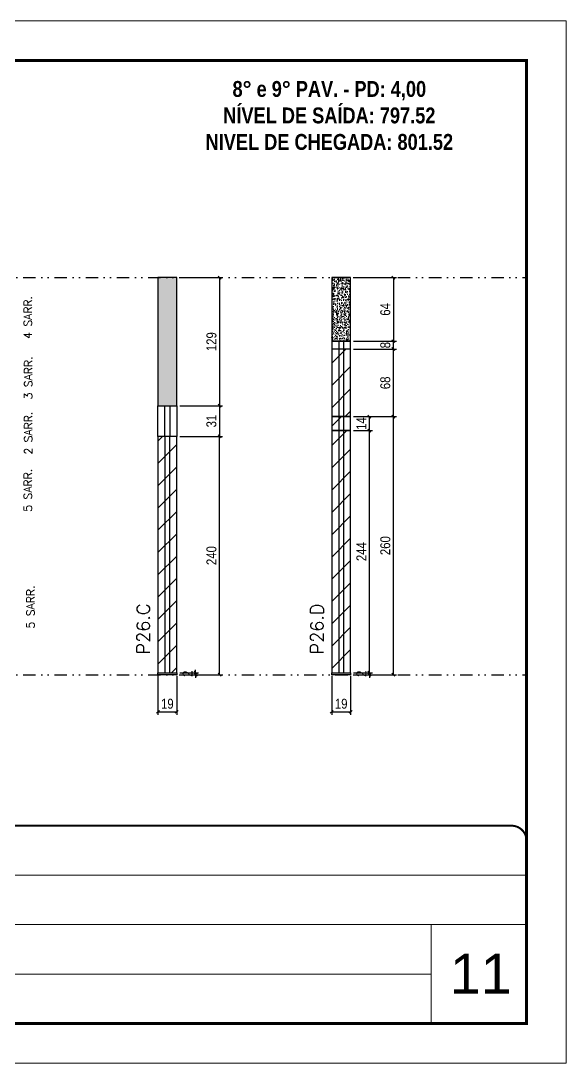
# Model space of a CAD drawing. Extents: x 28748 to 35002, y 14885 to 43501.
# Drawn here: x 32867 to 33417, y 40154 to 41204 of the extents above; entities that cross this region are included whole.
import ezdxf

# ---------------------------------------------------------------- set-up
doc = ezdxf.new("R2010")
doc.units = 0
for name, pattern in [('CONTINUO', [0]), ('DASHED', [0.75, 0.5, -0.25]), ('DIVIDE2', [0.625, 0.25, -0.125, 0, -0.125, 0, -0.125])]:
    doc.linetypes.add(name, pattern=pattern)
for name, color, linetype, lineweight in [('CARIMBO', 255, 'Continuous', 9), ('Folhas', 255, 'Continuous', 9), ('Hachura', 251, 'Continuous', 9), ('SARRAFO DE PRESSAO', 251, 'DASHED', 9), ('Texto Seção', 7, 'Continuous', 15)]:
    doc.layers.add(name, color=color, linetype=linetype, lineweight=lineweight)
for name, color, linetype in [('COTA', 241, 'Continuous'), ('NOMENCLATURA', 7, 'Continuous'), ('Nível', 160, 'Continuous'), ('Painéis', 200, 'Continuous'), ('SARR_2.2x7', 40, 'Continuous')]:
    doc.layers.add(name, color=color, linetype=linetype)
doc.styles.add('ARIAL', font='arial.ttf')
doc.styles.add('COTA TECNICA', font='techl___.ttf', dxfattribs={"height": 10})
doc.styles.add('COTA TECNICA-50', font='techl___.ttf', dxfattribs={"height": 10})
doc.styles.add('REGUA-120', font='ROMANS.shx', dxfattribs={"height": 15})
doc.styles.add('ROMANC', font='techb___.ttf', dxfattribs={"height": 2.5})
doc.styles.add('ROMANS', font='romans.shx')
doc.dimstyles.new('COTA PAINEL-50', dxfattribs={"dimtxt": 10, "dimasz": 3, "dimexe": 3, "dimexo": 3, "dimgap": 3, "dimtad": 1, "dimdec": 1, "dimzin": 12, "dimdsep": 46, "dimtxsty": 'COTA TECNICA-50', "dimblk1": 'OBLIQUE', "dimblk2": 'OBLIQUE', "dimsah": 1, "dimcen": 0.9, "dimclrd": 4, "dimclre": 4, "dimclrt": 240, "dimadec": 1, "dimazin": 3, "dimtfac": 1, "dimtdec": 1, "dimtmove": 0, "dimatfit": 3, "dimfxl": 1, "dimtolj": 1, "dimtzin": 12, "dimarcsym": 0})
doc.dimstyles.new('PAINEL', dxfattribs={"dimtxt": 10, "dimasz": 3, "dimexe": 3, "dimexo": 3, "dimgap": 3, "dimtad": 1, "dimdec": 1, "dimzin": 12, "dimdsep": 46, "dimtxsty": 'COTA TECNICA', "dimblk1": 'OBLIQUE', "dimblk2": 'OBLIQUE', "dimsah": 1, "dimcen": 0.9, "dimclrd": 4, "dimclre": 4, "dimclrt": 240, "dimadec": 1, "dimazin": 3, "dimtfac": 1, "dimtdec": 1, "dimtmove": 0, "dimatfit": 3, "dimfxl": 1, "dimtolj": 1, "dimtzin": 12, "dimarcsym": 0})
pattern_1 = [(45, (-100272.658, 8260.539), (-11.2253202, 11.2253202), [])]

# ---------------------------------------------------------------- blocks, each defined once
blk = doc.blocks.new('9999999999')
at = {"color": 30, "linetype": 'CONTINUO'}
for p, q in [((98564.6, 34379.6), (99584, 34379.6)), ((98564.6, 34329.8), (99488, 34329.8)), ((99584, 34329.8), (99488, 34329.8)), ((99488, 34329.8), (99488, 34230.2)), ((98564.6, 34280), (99488, 34280))]:
    blk.add_line(p, q, dxfattribs=at)
at = {"color": 30, "linetype": 'CONTINUO', "const_width": 2}
blk.add_lwpolyline([(99584, 34230.2), (99584, 34414.4, 0.414214), (99569, 34429.4), (98229, 34429.4, 0.414214), (98214, 34414.4), (98214, 34245.2, 0.414214), (98229, 34230.2), (99584, 34230.2)], format="xyb", dxfattribs=at)
at = {"layer": 'Folhas'}
blk.add_lwpolyline([(98139, 34190.2), (99624, 34190.2), (99624, 35240.2), (98139, 35240.2)], close=True, dxfattribs=at)
at = {"layer": 'Folhas', "color": 30, "const_width": 3}
blk.add_lwpolyline([(98214, 34230.2), (99584, 34230.2), (99584, 35200.2), (98214, 35200.2)], close=True, dxfattribs=at)
blk = doc.blocks.new('_Oblique')
at = {"color": 0, "linetype": 'ByBlock', "lineweight": -2}
blk.add_line((-0.5, -0.5), (0.5, 0.5), dxfattribs=at)
blk = doc.blocks.new('*D236')
at = {"layer": 'COTA', "color": 4, "lineweight": -2, "transparency": 16777216}
for p, q in [((33005.4, 40543.9), (33005.4, 40504.5)), ((33024.4, 40543.9), (33024.4, 40504.5)), ((33005.4, 40507.5), (33024.4, 40507.5))]:
    blk.add_line(p, q, dxfattribs=at)
at = {"layer": 'Defpoints', "color": 0, "transparency": 16777216}
for p in [(33005.4, 40546.9), (33024.4, 40546.9), (33024.4, 40507.5)]:
    blk.add_point(p, dxfattribs=at)
at = {"layer": 'COTA', "color": 4, "lineweight": -2, "transparency": 16777216, "xscale": 3, "yscale": 3, "zscale": 3, "rotation": 180}
blk.add_blockref('_Oblique', (33005.4, 40507.5), dxfattribs=at)
at = {"layer": 'COTA', "color": 4, "lineweight": -2, "transparency": 16777216, "xscale": 3, "yscale": 3, "zscale": 3}
blk.add_blockref('_Oblique', (33024.4, 40507.5), dxfattribs=at)
at = {"layer": 'COTA', "color": 240, "transparency": 16777216, "insert": (33014.9, 40515.6), "char_height": 10, "attachment_point": 5, "style": 'COTA TECNICA'}
blk.add_mtext('\\A1;19', dxfattribs=at)
blk = doc.blocks.new('*D237')
at = {"layer": 'COTA', "color": 4, "lineweight": -2, "transparency": 16777216}
for p, q in [((33027.4, 40784.9), (33070.5, 40784.9)), ((33067.5, 40544.9), (33067.5, 40784.9)), ((33027.4, 40544.9), (33070.5, 40544.9))]:
    blk.add_line(p, q, dxfattribs=at)
at = {"layer": 'Defpoints', "color": 0, "transparency": 16777216}
for p in [(33024.4, 40784.9), (33067.5, 40784.9), (33024.4, 40544.9)]:
    blk.add_point(p, dxfattribs=at)
at = {"layer": 'COTA', "color": 4, "lineweight": -2, "transparency": 16777216, "xscale": 3, "yscale": 3, "zscale": 3}
for p, rotation in [((33067.5, 40784.9), 90), ((33067.5, 40544.9), 270)]:
    blk.add_blockref('_Oblique', p, dxfattribs=dict(at, rotation=rotation))
at = {"layer": 'COTA', "color": 240, "transparency": 16777216, "insert": (33059.4, 40664.9), "char_height": 10, "attachment_point": 5, "rotation": 90, "style": 'COTA TECNICA'}
blk.add_mtext('\\A1;240', dxfattribs=at)
blk = doc.blocks.new('*D238')
at = {"layer": 'COTA', "color": 4, "lineweight": -2, "transparency": 16777216}
for p, q in [((33027.4, 40546.9), (33046.3, 40546.9)), ((33027.4, 40544.9), (33046.3, 40544.9)), ((33043.3, 40546.9), (33043.3, 40549.9)), ((33043.3, 40544.9), (33043.3, 40546.9)), ((33043.3, 40544.9), (33043.3, 40541.9))]:
    blk.add_line(p, q, dxfattribs=at)
at = {"layer": 'Defpoints', "color": 0, "transparency": 16777216}
for p in [(33024.4, 40546.9), (33024.4, 40544.9), (33043.3, 40546.9)]:
    blk.add_point(p, dxfattribs=at)
at = {"layer": 'COTA', "color": 4, "lineweight": -2, "transparency": 16777216, "xscale": 3, "yscale": 3, "zscale": 3}
for p, rotation in [((33043.3, 40546.9), 270), ((33043.3, 40544.9), 90)]:
    blk.add_blockref('_Oblique', p, dxfattribs=dict(at, rotation=rotation))
at = {"layer": 'COTA', "color": 240, "transparency": 16777216, "insert": (33035.3, 40545.9), "char_height": 10, "attachment_point": 5, "rotation": 90, "style": 'COTA TECNICA-50'}
blk.add_mtext('\\A1;2', dxfattribs=at)
blk = doc.blocks.new('*D1455')
at = {"layer": 'COTA', "color": 4, "linetype": 'ByBlock', "lineweight": -2, "transparency": 16777216}
for p, q in [((33027.4, 40944.9), (33070.5, 40944.9)), ((33067.5, 40944.9), (33067.5, 40815.9)), ((33027.4, 40815.9), (33070.5, 40815.9))]:
    blk.add_line(p, q, dxfattribs=at)
at = {"layer": 'Defpoints', "color": 0, "linetype": 'ByBlock', "transparency": 16777216}
for p in [(33024.4, 40944.9), (33024.4, 40815.9), (33067.5, 40815.9)]:
    blk.add_point(p, dxfattribs=at)
at = {"layer": 'COTA', "color": 4, "linetype": 'ByBlock', "lineweight": -2, "transparency": 16777216, "xscale": 3, "yscale": 3, "zscale": 3}
for p, rotation in [((33067.5, 40944.9), 90), ((33067.5, 40815.9), 270)]:
    blk.add_blockref('_Oblique', p, dxfattribs=dict(at, rotation=rotation))
at = {"layer": 'COTA', "color": 240, "linetype": 'ByBlock', "transparency": 16777216, "insert": (33059.4, 40880.4), "char_height": 10, "attachment_point": 5, "rotation": 90, "style": 'COTA TECNICA'}
blk.add_mtext('\\A1;129', dxfattribs=at)
blk = doc.blocks.new('*D239')
at = {"layer": 'COTA', "color": 4, "lineweight": -2, "transparency": 16777216}
for p, q in [((33180.6, 40543.9), (33180.6, 40504.5)), ((33199.6, 40543.9), (33199.6, 40504.5)), ((33180.6, 40507.5), (33199.6, 40507.5))]:
    blk.add_line(p, q, dxfattribs=at)
at = {"layer": 'Defpoints', "color": 0, "transparency": 16777216}
for p in [(33180.6, 40546.9), (33199.6, 40546.9), (33199.6, 40507.5)]:
    blk.add_point(p, dxfattribs=at)
at = {"layer": 'COTA', "color": 4, "lineweight": -2, "transparency": 16777216, "xscale": 3, "yscale": 3, "zscale": 3, "rotation": 180}
blk.add_blockref('_Oblique', (33180.6, 40507.5), dxfattribs=at)
at = {"layer": 'COTA', "color": 4, "lineweight": -2, "transparency": 16777216, "xscale": 3, "yscale": 3, "zscale": 3}
blk.add_blockref('_Oblique', (33199.6, 40507.5), dxfattribs=at)
at = {"layer": 'COTA', "color": 240, "transparency": 16777216, "insert": (33190.1, 40515.6), "char_height": 10, "attachment_point": 5, "style": 'COTA TECNICA'}
blk.add_mtext('\\A1;19', dxfattribs=at)
blk = doc.blocks.new('*D240')
at = {"layer": 'COTA', "color": 4, "lineweight": -2, "transparency": 16777216}
for p, q in [((33202.6, 40804.9), (33245.7, 40804.9)), ((33242.7, 40544.9), (33242.7, 40804.9)), ((33202.6, 40544.9), (33245.7, 40544.9))]:
    blk.add_line(p, q, dxfattribs=at)
at = {"layer": 'Defpoints', "color": 0, "transparency": 16777216}
for p in [(33199.6, 40804.9), (33242.7, 40804.9), (33199.6, 40544.9)]:
    blk.add_point(p, dxfattribs=at)
at = {"layer": 'COTA', "color": 4, "lineweight": -2, "transparency": 16777216, "xscale": 3, "yscale": 3, "zscale": 3}
for p, rotation in [((33242.7, 40804.9), 90), ((33242.7, 40544.9), 270)]:
    blk.add_blockref('_Oblique', p, dxfattribs=dict(at, rotation=rotation))
at = {"layer": 'COTA', "color": 240, "transparency": 16777216, "insert": (33234.6, 40674.9), "char_height": 10, "attachment_point": 5, "rotation": 90, "style": 'COTA TECNICA'}
blk.add_mtext('\\A1;260', dxfattribs=at)
blk = doc.blocks.new('*D241')
at = {"layer": 'COTA', "color": 4, "lineweight": -2, "transparency": 16777216}
for p, q in [((33202.6, 40546.9), (33221.5, 40546.9)), ((33202.6, 40544.9), (33221.5, 40544.9)), ((33218.5, 40546.9), (33218.5, 40549.9)), ((33218.5, 40544.9), (33218.5, 40546.9)), ((33218.5, 40544.9), (33218.5, 40541.9))]:
    blk.add_line(p, q, dxfattribs=at)
at = {"layer": 'Defpoints', "color": 0, "transparency": 16777216}
for p in [(33199.6, 40546.9), (33199.6, 40544.9), (33218.5, 40546.9)]:
    blk.add_point(p, dxfattribs=at)
at = {"layer": 'COTA', "color": 4, "lineweight": -2, "transparency": 16777216, "xscale": 3, "yscale": 3, "zscale": 3}
for p, rotation in [((33218.5, 40546.9), 270), ((33218.5, 40544.9), 90)]:
    blk.add_blockref('_Oblique', p, dxfattribs=dict(at, rotation=rotation))
at = {"layer": 'COTA', "color": 240, "transparency": 16777216, "insert": (33210.5, 40545.9), "char_height": 10, "attachment_point": 5, "rotation": 90, "style": 'COTA TECNICA-50'}
blk.add_mtext('\\A1;2', dxfattribs=at)
blk = doc.blocks.new('*D1456')
at = {"layer": 'COTA', "color": 4, "linetype": 'ByBlock', "lineweight": -2, "transparency": 16777216}
for p, q in [((33202.6, 40944.9), (33245.7, 40944.9)), ((33242.7, 40944.9), (33242.7, 40880.9)), ((33202.6, 40880.9), (33245.7, 40880.9))]:
    blk.add_line(p, q, dxfattribs=at)
at = {"layer": 'Defpoints', "color": 0, "linetype": 'ByBlock', "transparency": 16777216}
for p in [(33199.6, 40944.9), (33199.6, 40880.9), (33242.7, 40880.9)]:
    blk.add_point(p, dxfattribs=at)
at = {"layer": 'COTA', "color": 4, "linetype": 'ByBlock', "lineweight": -2, "transparency": 16777216, "xscale": 3, "yscale": 3, "zscale": 3}
for p, rotation in [((33242.7, 40944.9), 90), ((33242.7, 40880.9), 270)]:
    blk.add_blockref('_Oblique', p, dxfattribs=dict(at, rotation=rotation))
at = {"layer": 'COTA', "color": 240, "linetype": 'ByBlock', "transparency": 16777216, "insert": (33234.6, 40912.9), "char_height": 10, "attachment_point": 5, "rotation": 90, "style": 'COTA TECNICA'}
blk.add_mtext('\\A1;64', dxfattribs=at)
blk = doc.blocks.new('*D1457')
at = {"layer": 'COTA', "color": 4, "linetype": 'ByBlock', "lineweight": -2, "transparency": 16777216}
for p, q in [((33202.6, 40790.9), (33221.5, 40790.9)), ((33218.5, 40546.9), (33218.5, 40790.9)), ((33202.6, 40546.9), (33221.5, 40546.9))]:
    blk.add_line(p, q, dxfattribs=at)
at = {"layer": 'Defpoints', "color": 0, "linetype": 'ByBlock', "transparency": 16777216}
for p in [(33199.6, 40790.9), (33218.5, 40790.9), (33199.6, 40546.9)]:
    blk.add_point(p, dxfattribs=at)
at = {"layer": 'COTA', "color": 4, "linetype": 'ByBlock', "lineweight": -2, "transparency": 16777216, "xscale": 3, "yscale": 3, "zscale": 3}
for p, rotation in [((33218.5, 40790.9), 90), ((33218.5, 40546.9), 270)]:
    blk.add_blockref('_Oblique', p, dxfattribs=dict(at, rotation=rotation))
at = {"layer": 'COTA', "color": 240, "linetype": 'ByBlock', "transparency": 16777216, "insert": (33210.4, 40668.9), "char_height": 10, "attachment_point": 5, "rotation": 90, "style": 'COTA TECNICA'}
blk.add_mtext('\\A1;244', dxfattribs=at)
blk = doc.blocks.new('*D242')
at = {"layer": 'COTA', "color": 4, "linetype": 'ByBlock', "lineweight": -2, "transparency": 16777216}
for p, q in [((33202.6, 40804.9), (33221.5, 40804.9)), ((33218.5, 40790.9), (33218.5, 40804.9)), ((33202.6, 40790.9), (33221.5, 40790.9))]:
    blk.add_line(p, q, dxfattribs=at)
at = {"layer": 'Defpoints', "color": 0, "linetype": 'ByBlock', "transparency": 16777216}
for p in [(33199.6, 40804.9), (33218.5, 40804.9), (33199.6, 40790.9)]:
    blk.add_point(p, dxfattribs=at)
at = {"layer": 'COTA', "color": 4, "linetype": 'ByBlock', "lineweight": -2, "transparency": 16777216, "xscale": 3, "yscale": 3, "zscale": 3}
for p, rotation in [((33218.5, 40804.9), 90), ((33218.5, 40790.9), 270)]:
    blk.add_blockref('_Oblique', p, dxfattribs=dict(at, rotation=rotation))
at = {"layer": 'COTA', "color": 240, "linetype": 'ByBlock', "transparency": 16777216, "insert": (33210.4, 40797.9), "char_height": 10, "attachment_point": 5, "rotation": 90, "style": 'COTA TECNICA'}
blk.add_mtext('\\A1;14', dxfattribs=at)
blk = doc.blocks.new('*D2157')
at = {"layer": 'COTA', "color": 4, "lineweight": -2, "transparency": 16777216}
for p, q in [((33202.6, 40872.9), (33245.7, 40872.9)), ((33242.7, 40804.9), (33242.7, 40872.9)), ((33202.6, 40804.9), (33245.7, 40804.9))]:
    blk.add_line(p, q, dxfattribs=at)
at = {"layer": 'Defpoints', "color": 0, "transparency": 16777216}
for p in [(33199.6, 40872.9), (33242.7, 40872.9), (33199.6, 40804.9)]:
    blk.add_point(p, dxfattribs=at)
at = {"layer": 'COTA', "color": 4, "lineweight": -2, "transparency": 16777216, "xscale": 3, "yscale": 3, "zscale": 3}
for p, rotation in [((33242.7, 40872.9), 90), ((33242.7, 40804.9), 270)]:
    blk.add_blockref('_Oblique', p, dxfattribs=dict(at, rotation=rotation))
at = {"layer": 'COTA', "color": 240, "transparency": 16777216, "insert": (33234.6, 40838.9), "char_height": 10, "attachment_point": 5, "rotation": 90, "style": 'COTA TECNICA'}
blk.add_mtext('\\A1;68', dxfattribs=at)
blk = doc.blocks.new('*D2365')
at = {"layer": 'COTA', "color": 4, "lineweight": -2, "transparency": 16777216}
for p, q in [((33027.4, 40815.9), (33070.5, 40815.9)), ((33067.5, 40815.9), (33067.5, 40784.9)), ((33027.4, 40784.9), (33070.5, 40784.9))]:
    blk.add_line(p, q, dxfattribs=at)
at = {"layer": 'Defpoints', "color": 0, "transparency": 16777216}
for p in [(33024.4, 40815.9), (33024.4, 40784.9), (33067.5, 40784.9)]:
    blk.add_point(p, dxfattribs=at)
at = {"layer": 'COTA', "color": 4, "lineweight": -2, "transparency": 16777216, "xscale": 3, "yscale": 3, "zscale": 3}
for p, rotation in [((33067.5, 40815.9), 90), ((33067.5, 40784.9), 270)]:
    blk.add_blockref('_Oblique', p, dxfattribs=dict(at, rotation=rotation))
at = {"layer": 'COTA', "color": 240, "transparency": 16777216, "insert": (33059.3, 40800.4), "char_height": 10, "attachment_point": 5, "rotation": 90, "style": 'COTA TECNICA'}
blk.add_mtext('\\A1;31', dxfattribs=at)
blk = doc.blocks.new('*D2505')
at = {"layer": 'COTA', "color": 4, "lineweight": -2, "transparency": 16777216}
for p, q in [((33202.6, 40880.9), (33245.7, 40880.9)), ((33242.7, 40872.9), (33242.7, 40880.9)), ((33202.6, 40872.9), (33245.7, 40872.9))]:
    blk.add_line(p, q, dxfattribs=at)
at = {"layer": 'Defpoints', "color": 0, "transparency": 16777216}
for p in [(33199.6, 40880.9), (33242.7, 40880.9), (33199.6, 40872.9)]:
    blk.add_point(p, dxfattribs=at)
at = {"layer": 'COTA', "color": 4, "lineweight": -2, "transparency": 16777216, "xscale": 3, "yscale": 3, "zscale": 3}
for p, rotation in [((33242.7, 40880.9), 90), ((33242.7, 40872.9), 270)]:
    blk.add_blockref('_Oblique', p, dxfattribs=dict(at, rotation=rotation))
at = {"layer": 'COTA', "color": 240, "transparency": 16777216, "insert": (33234.6, 40876.9), "char_height": 10, "attachment_point": 5, "rotation": 90, "style": 'COTA TECNICA'}
blk.add_mtext('\\A1;8', dxfattribs=at)

msp = doc.modelspace()

# ---------------------------------------------------------------- hatches: boundary and pattern name
at = {"layer": 'COTA', "linetype": 'ByBlock'}
h = msp.add_hatch(dxfattribs=at)
h.set_pattern_fill('AR-CONC', color=256, scale=0.03)
h.set_pattern_definition([(50, (-98721.6657, 11720.4645), (5.46554007, -0.47817257), [0.5715, -6.2865]), (355, (-98721.6657, 11720.4645), (-1.05730264, 5.73170536), [0.4572, -5.02921753]), (100.4514447, (-98721.21, 11720.4247), (4.40823741, 5.25353256), [0.48570026, -5.34270734]), (46.1842, (-98721.666, 11721.9885), (8.13237123, -1.26126984), [0.85725, -9.42975]), (96.6355576, (-98720.988, 11721.8834), (7.122124, 7.42278374), [0.7285507, -8.01406824]), (351.184151, (-98721.666, 11721.9885), (7.122124, 7.42278374), [0.685799, -7.54379196]), (21, (-98720.9037, 11721.6075), (4.54843174, -3.06795595), [0.5715, -6.2865]), (326, (-98720.9037, 11721.6075), (1.85406085, 5.52563898), [0.4572, -5.0292]), (71.451445, (-98720.5247, 11721.352), (6.40249258, 2.45768307), [0.48570026, -5.34269813]), (37.5, (-98721.6657, 11720.4645), (0.092658098, 2.536651166), [0, -4.96824, 0, -5.1054, 0, -5.04825]), (7.5, (-98721.6657, 11720.4645), (2.004589875, 3.005417245), [0, -2.91084, 0, -4.85394, 0, -1.92405]), (327.5, (-98723.365, 11720.4645), (4.067717855, -0.17186232), [0, -1.905, 0, -5.9436, 0, -7.8867]), (317.5, (-98724.127, 11720.4645), (4.44387544, 0.76279473), [0, -2.4765, 0, -3.94716, 0, -5.6007])])
h.paths.add_polyline_path([(33005.44, 40815.88), (33024.44, 40815.88), (33024.44, 40944.88), (33005.44, 40944.88)])
h = msp.add_hatch(dxfattribs=at)
h.set_pattern_fill('AR-CONC', color=256, scale=0.03)
h.set_pattern_definition([(50, (-98569.493, 11729.4645), (5.46554007, -0.47817257), [0.5715, -6.2865]), (355, (-98569.493, 11729.4645), (-1.05730264, 5.73170536), [0.4572, -5.02921753]), (100.4514447, (-98569.0376, 11729.4247), (4.40823741, 5.25353256), [0.48570026, -5.34270734]), (46.1842, (-98569.493, 11730.9885), (8.13237123, -1.26126984), [0.85725, -9.42975]), (96.6355576, (-98568.815, 11730.8834), (7.122124, 7.42278374), [0.7285507, -8.01406824]), (351.184151, (-98569.493, 11730.9885), (7.122124, 7.42278374), [0.685799, -7.54379196]), (21, (-98568.731, 11730.6075), (4.54843174, -3.06795595), [0.5715, -6.2865]), (326, (-98568.731, 11730.6075), (1.85406085, 5.52563898), [0.4572, -5.0292]), (71.451445, (-98568.352, 11730.352), (6.40249258, 2.45768307), [0.48570026, -5.34269813]), (37.5, (-98569.493, 11729.4645), (0.092658098, 2.536651166), [0, -4.96824, 0, -5.1054, 0, -5.04825]), (7.5, (-98569.493, 11729.4645), (2.004589875, 3.005417245), [0, -2.91084, 0, -4.85394, 0, -1.92405]), (327.5, (-98571.1923, 11729.4645), (4.067717855, -0.17186232), [0, -1.905, 0, -5.9436, 0, -7.8867]), (317.5, (-98571.9543, 11729.4645), (4.44387544, 0.76279473), [0, -2.4765, 0, -3.94716, 0, -5.6007])])
h.paths.add_polyline_path([(33180.61, 40880.88), (33199.61, 40880.88), (33199.61, 40944.88), (33180.61, 40944.88)])
at = {"layer": 'Hachura'}
h = msp.add_hatch(dxfattribs=at)
h.set_pattern_fill('ANSI31', color=256, scale=5)
h.paths.add_polyline_path([(33199.61, 40872.88), (33180.61, 40872.88), (33180.61, 40804.88), (33199.61, 40804.88)])
at = {"layer": 'Hachura', "linetype": 'ByBlock'}
h = msp.add_hatch(dxfattribs=at)
h.set_pattern_fill('ANSI31', color=256, scale=5)
h.set_pattern_definition([(45, (-100272.658, 8257.539), (-11.2253202, 11.2253202), [])])
h.paths.add_polyline_path([(33199.61, 40804.88), (33180.61, 40804.88), (33180.61, 40790.88), (33199.61, 40790.88)])
h = msp.add_hatch(dxfattribs=at)
h.set_pattern_fill('ANSI31', color=256, scale=5)
h.set_pattern_definition(pattern_1)
h.paths.add_polyline_path([(33005.44, 40546.88), (33024.44, 40546.88), (33024.44, 40784.88), (33005.44, 40784.88)])
h = msp.add_hatch(dxfattribs=at)
h.set_pattern_fill('ANSI31', color=256, scale=5)
h.set_pattern_definition(pattern_1)
h.paths.add_polyline_path([(33199.61, 40790.88), (33180.61, 40790.88), (33180.61, 40546.88), (33199.61, 40546.88)])

# ---------------------------------------------------------------- linework, layer by layer
at = {"layer": 'COTA', "linetype": 'ByBlock'}
for points in [[(33005.44, 40815.88), (33024.44, 40815.88), (33024.44, 40944.88), (33005.44, 40944.88)], [(33180.61, 40880.88), (33199.61, 40880.88), (33199.61, 40944.88), (33180.61, 40944.88)]]:
    msp.add_lwpolyline(points, close=True, dxfattribs=at)
at = {"layer": 'Nível', "color": 4, "linetype": 'DIVIDE2', "ltscale": 50}
for p, q in [((32366.5, 40944.88), (33376.84, 40944.88)), ((32366.5, 40544.88), (33376.84, 40544.88))]:
    msp.add_line(p, q, dxfattribs=at)
at = {"layer": 'Painéis'}
for p, q in [((33199.61, 40880.88), (33180.61, 40880.88)), ((33180.61, 40880.88), (33180.61, 40804.88)), ((33199.61, 40804.88), (33199.61, 40880.88)), ((33199.61, 40872.88), (33180.61, 40872.88)), ((33005.44, 40815.88), (33024.44, 40815.88)), ((33005.44, 40784.88), (33005.44, 40815.88)), ((33024.44, 40815.88), (33024.44, 40784.88)), ((33199.61, 40804.88), (33180.61, 40804.88)), ((33180.61, 40804.88), (33180.61, 40790.88)), ((33180.61, 40804.88), (33199.61, 40804.88)), ((33199.61, 40790.88), (33199.61, 40804.88)), ((33024.44, 40784.88), (33005.44, 40784.88)), ((33005.44, 40784.88), (33005.44, 40757.88)), ((33024.44, 40784.88), (33005.44, 40784.88)), ((33024.44, 40784.88), (33005.44, 40784.88)), ((33024.44, 40757.88), (33024.44, 40784.88)), ((33199.61, 40790.88), (33180.61, 40790.88)), ((33180.61, 40790.88), (33180.61, 40546.88)), ((33180.61, 40790.88), (33199.61, 40790.88)), ((33199.61, 40546.88), (33199.61, 40790.88)), ((33005.44, 40757.88), (33005.44, 40546.88)), ((33024.44, 40546.88), (33024.44, 40757.88)), ((33005.44, 40546.88), (33024.44, 40546.88)), ((33180.61, 40546.88), (33199.61, 40546.88))]:
    msp.add_line(p, q, dxfattribs=at)
for points in [[(33005.44, 40546.88), (33024.44, 40546.88), (33024.44, 40544.88), (33005.44, 40544.88)], [(33180.61, 40546.88), (33199.61, 40546.88), (33199.61, 40544.88), (33180.61, 40544.88)]]:
    msp.add_lwpolyline(points, close=True, dxfattribs=at)
at = {"layer": 'SARR_2.2x7'}
for p, q in [((33187.61, 40880.88), (33187.61, 40872.88)), ((33192.61, 40872.88), (33192.61, 40880.88)), ((33187.61, 40872.88), (33187.61, 40804.88)), ((33192.61, 40804.88), (33192.61, 40872.88)), ((33012.44, 40784.88), (33012.44, 40815.88)), ((33017.44, 40815.88), (33017.44, 40784.88)), ((33187.61, 40804.88), (33187.61, 40546.88)), ((33192.61, 40546.88), (33192.61, 40804.88)), ((33012.44, 40784.88), (33012.44, 40546.88)), ((33017.44, 40546.88), (33017.44, 40784.88))]:
    msp.add_line(p, q, dxfattribs=at)

# ---------------------------------------------------------------- block references
at = {"layer": 'SARRAFO DE PRESSAO', "color": 6, "linetype": 'ByBlock'}
msp.add_blockref('9999999999', (-66207.14, 5963.39), dxfattribs=at)

# ---------------------------------------------------------------- texts
at = {"layer": 'CARIMBO', "style": 'ARIAL'}
msp.add_text('11', height=40, dxfattribs=at).set_placement((33299.7, 40223.74))
at = {"layer": 'NOMENCLATURA', "color": 2, "insert": (33178.17, 41169.65), "char_height": 16, "attachment_point": 2, "style": 'ROMANC'}
msp.add_mtext_dynamic_manual_height_columns('\\P8° e 9° PAV. - PD: 4,00\\PNÍVEL DE SAÍDA: 797.52\\PNIVEL DE CHEGADA: 801.52', width=300.2766, gutter_width=1, heights=[0], dxfattribs=at)
at = {"layer": 'Texto Seção', "linetype": 'Continuous', "style": 'ROMANS'}
for s, p in [('4 SARR.', (32878.36, 40883.23)), ('3 SARR.', (32878.77, 40822.21)), ('2 SARR.', (32878.77, 40766.61)), ('5 SARR.', (32878.36, 40709.1)), ('5 SARR.', (32881.07, 40591.5))]:
    msp.add_text(s, height=8, rotation=90, dxfattribs=at).set_placement(p)
at = {"layer": 'Texto Seção', "char_height": 13, "width": 285.3299, "attachment_point": 7, "rotation": 90, "style": 'REGUA-120'}
for s, insert in [('P26.C', (32997.11, 40565.34)), ('P26.D', (33172.28, 40565.34))]:
    msp.add_mtext(s, dxfattribs=dict(at, insert=insert))

# ---------------------------------------------------------------- dimensions: what is measured, and where the dimension line sits
at = {"layer": 'COTA', "linetype": 'ByBlock'}
for base, p1, p2, picture, middle in [((33067.52, 40815.88), (33024.44, 40944.88), (33024.44, 40815.88), '*D1455', (33059.43, 40880.38)), ((33242.69, 40880.88), (33199.61, 40944.88), (33199.61, 40880.88), '*D1456', (33234.59, 40912.88)), ((33218.52, 40790.88), (33199.61, 40546.88), (33199.61, 40790.88), '*D1457', (33210.44, 40668.88))]:
    dim = msp.add_linear_dim(base=base, p1=p1, p2=p2, angle=90, dimstyle='PAINEL', dxfattribs=at)
    dim.commit()
    dim.dimension.update_dxf_attribs({"geometry": picture, "text_midpoint": middle})
at = {"layer": 'COTA'}
for base, p1, p2, dimstyle, picture, middle in [((33242.69, 40880.88), (33199.61, 40872.88), (33199.61, 40880.88), 'PAINEL', '*D2505', (33242.69, 40876.88)), ((33043.34, 40546.88), (33024.44, 40544.88), (33024.44, 40546.88), 'COTA PAINEL-50', '*D238', (33043.34, 40545.88)), ((33218.52, 40546.88), (33199.61, 40544.88), (33199.61, 40546.88), 'COTA PAINEL-50', '*D241', (33218.52, 40545.88))]:
    dim = msp.add_linear_dim(base=base, p1=p1, p2=p2, angle=90, dimstyle=dimstyle, dxfattribs=at)
    dim.commit()
    dim.dimension.update_dxf_attribs({"geometry": picture, "text_midpoint": middle, "dimtype": 160})
for base, p1, p2, picture, middle in [((33242.69, 40872.88), (33199.61, 40804.88), (33199.61, 40872.88), '*D2157', (33234.57, 40838.88)), ((33067.52, 40784.88), (33024.44, 40815.88), (33024.44, 40784.88), '*D2365', (33059.3, 40800.38))]:
    dim = msp.add_linear_dim(base=base, p1=p1, p2=p2, angle=90, dimstyle='PAINEL', dxfattribs=at)
    dim.commit()
    dim.dimension.update_dxf_attribs({"geometry": picture, "text_midpoint": middle})
for base, p1, p2, picture, middle in [((33242.69, 40804.88), (33199.61, 40544.88), (33199.61, 40804.88), '*D240', (33234.59, 40674.88)), ((33067.52, 40784.88), (33024.44, 40544.88), (33024.44, 40784.88), '*D237', (33059.42, 40664.88))]:
    dim = msp.add_linear_dim(base=base, p1=p1, p2=p2, angle=90, dimstyle='PAINEL', override={"dimarcsym": 2}, dxfattribs=at)
    dim.commit()
    dim.dimension.update_dxf_attribs({"geometry": picture, "text_midpoint": middle})
at = {"layer": 'COTA', "linetype": 'ByBlock'}
dim = msp.add_linear_dim(base=(33218.52, 40804.88), p1=(33199.61, 40790.88), p2=(33199.61, 40804.88), angle=90, dimstyle='PAINEL', override={"dimtmove": 1}, dxfattribs=at)
dim.commit()
dim.dimension.update_dxf_attribs({"geometry": '*D242', "text_midpoint": (33218.52, 40797.88), "dimtype": 160})
at = {"layer": 'COTA'}
for base, p1, p2, picture, middle in [((33024.44, 40507.53), (33005.44, 40546.88), (33024.44, 40546.88), '*D236', (33014.94, 40515.62)), ((33199.61, 40507.53), (33180.61, 40546.88), (33199.61, 40546.88), '*D239', (33190.11, 40515.62))]:
    dim = msp.add_linear_dim(base=base, p1=p1, p2=p2, dimstyle='PAINEL', override={"dimarcsym": 2}, dxfattribs=at)
    dim.commit()
    dim.dimension.update_dxf_attribs({"geometry": picture, "text_midpoint": middle})

doc.saveas('drawing.dxf')
